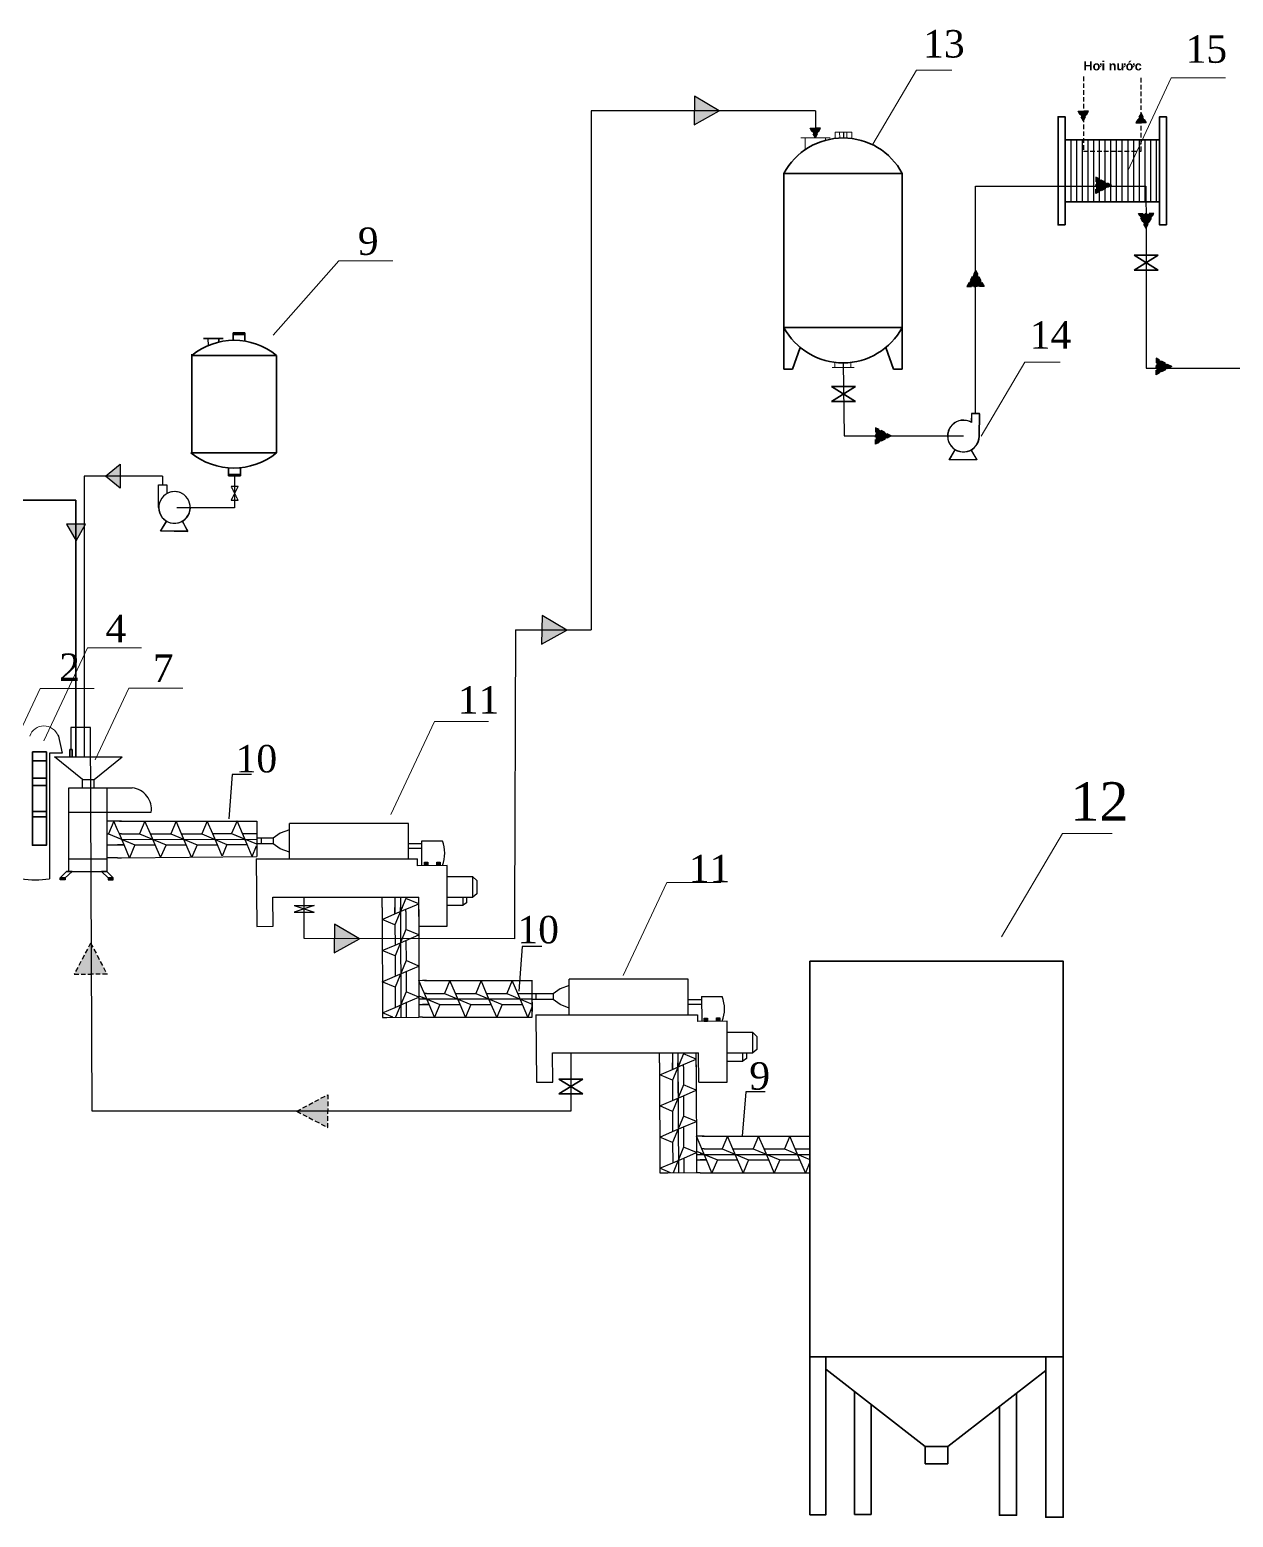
# Model space of a CAD drawing. Header units: millimetres. Extents: x -76212 to 9435109730, y -5959132081 to 60147.
# Drawn here: x -46255 to -13366, y -79910 to -39262 of the extents above; entities that cross this region are included whole.
import ezdxf

# ---------------------------------------------------------------- set-up
doc = ezdxf.new("R2010")
doc.units = ezdxf.units.MM
doc.linetypes.add('W. Cot Tang L5-L13$0$HIDDEN2', pattern=[0.1875, 0.125, -0.0625])
doc.layers.add('121', color=7, linetype='Continuous')
doc.layers.add('duong net manh', color=5, linetype='Continuous')
for name, color, linetype, lineweight in [('athietbi', 2, 'Continuous', 35), ('CCDC_KT_BE TONG', 1, 'Continuous', 25), ('Hoi nhiet', 3, 'Continuous', 13), ('K.Thuoc0.15', 2, 'Continuous', 15), ('kich thuoc', 2, 'Continuous', 13), ('net co ban', 80, 'Continuous', 25), ('NET NHAP', 7, 'Continuous', 20), ('Net0.2', 4, 'Continuous', 13), ('netchinh1', 221, 'Continuous', 40), ('PHOI_CANH', 3, 'Continuous', 30), ('tb dây chuyền', 10, 'Continuous', 40), ('TEXT', 2, 'Continuous', 30), ('vinh', 120, 'Continuous', 25), ('đường hơi nước', 6, 'Continuous', 9)]:
    doc.layers.add(name, color=color, linetype=linetype, lineweight=lineweight)
doc.styles.add('DIM', font='arial.ttf')

msp = doc.modelspace()

# ---------------------------------------------------------------- hatches: boundary and pattern name
at = {"lineweight": 9}
h = msp.add_hatch(color=256, dxfattribs=at)
h.dxf.hatch_style = 1
h.paths.add_polyline_path([(-28090, -41074.5), (-28095.3, -41471.7), (-27422.7, -41471.7)])
h.paths.add_polyline_path([(-27414.6, -41476.5), (-27422.7, -41471.7), (-28095.3, -41471.7), (-28100.4, -41860.4)])
h = msp.add_hatch(color=256, dxfattribs=at)
h.dxf.hatch_style = 1
h.paths.add_polyline_path([(-43782.8, -51134.5), (-44181.2, -51459.4), (-43782.8, -51459.4)])
h.paths.add_polyline_path([(-43782.8, -51459.4), (-44181.2, -51459.4), (-43782.8, -51788.4)])
h = msp.add_hatch(color=256, dxfattribs=at)
h.dxf.hatch_style = 1
h.paths.add_polyline_path([(-44991.5, -52771.4), (-45254.6, -52771.9), (-44991.5, -53225.7)])
h.paths.add_polyline_path([(-44771.8, -52845.5), (-44771.8, -52771), (-44991.5, -52771.4), (-44991.5, -53225.7), (-44990.9, -53226.7)])
h.paths.add_polyline_path([(-44728.9, -52770.9), (-44771.8, -52771), (-44771.8, -52845.5)])
h = msp.add_hatch(color=256, dxfattribs=at)
h.dxf.hatch_style = 1
h.paths.add_polyline_path([(-31588.6, -55666.7), (-32255.9, -55269.6), (-32261.2, -55666.7)], flags=17)
h.paths.add_polyline_path([(-32266.4, -56055.5), (-31580.5, -55671.5), (-32255.9, -55269.6)])
h = msp.add_hatch(dxfattribs=at)
h.set_pattern_fill('ANGLE', color=256)
h.set_pattern_definition([(0, (-79803.8505, -118405.4586), (0, 6.985), [5.08, -1.905]), (90, (-79803.8505, -118405.4586), (-6.985, 4e-16), [5.08, -1.905])])
h.paths.add_polyline_path([(-32255.9, -55269.6), (-32261.1, -55662.5), (-31595.7, -55662.5)])
h = msp.add_hatch(color=256, dxfattribs=at)
h.dxf.hatch_style = 1
h.paths.add_polyline_path([(-35376.4, -62011.2), (-35466.9, -62011.2), (-35466.9, -62103.4), (-35376.4, -62102.5)])
h.paths.add_polyline_path([(-35040.7, -62007.3), (-35131.2, -62007.3), (-35131.2, -62099.5), (-35040.7, -62099.5)])
h = msp.add_hatch(color=256, dxfattribs=at)
h.dxf.hatch_style = 1
h.paths.add_polyline_path([(-45284.1, -62434.9), (-45425.6, -62434.9), (-45425.6, -62490.7), (-45284.1, -62490.7)])
h = msp.add_hatch(color=256, dxfattribs=at)
h.dxf.hatch_style = 1
h.paths.add_polyline_path([(-43971.5, -62490.7), (-43971.5, -62434.9), (-44113, -62434.9), (-44113, -62490.7)])
h = msp.add_hatch(color=256, dxfattribs=at)
h.dxf.hatch_style = 1
h.paths.add_polyline_path([(-37923.4, -63701.3), (-37928.6, -64096.7), (-37256, -64098.5)])
h.paths.add_polyline_path([(-37248, -64103.3), (-37256, -64098.5), (-37928.6, -64096.7), (-37933.8, -64487.3)])
h = msp.add_hatch(color=256, dxfattribs=at)
h.dxf.hatch_style = 1
h.paths.add_polyline_path([(-27730.2, -66269.6), (-27820.6, -66269.6), (-27820.6, -66361.7), (-27730.2, -66360.9)])
h.paths.add_polyline_path([(-27394.5, -66265.7), (-27485, -66265.7), (-27485, -66357.9), (-27394.5, -66357.9)])
at = {"layer": '121', "linetype": 'W. Cot Tang L5-L13$0$HIDDEN2', "lineweight": 9, "ltscale": 1000}
h = msp.add_hatch(color=7, dxfattribs=at)
h.dxf.hatch_style = 1
h.paths.add_polyline_path([(-17319.8, -41489.9), (-17460.5, -41754.8), (-17460.5, -41489.9)])
h.paths.add_polyline_path([(-17460.5, -41489.9), (-17460.5, -41754.8), (-17601.2, -41489.9)])
h = msp.add_hatch(color=7, dxfattribs=at)
h.dxf.hatch_style = 1
h.paths.add_polyline_path([(-16025.7, -41809.5), (-15885, -41544.6), (-15885, -41809.5)])
h.paths.add_polyline_path([(-15885, -41809.5), (-15885, -41544.6), (-15744.3, -41809.5)])
h = msp.add_hatch(color=7, dxfattribs=at)
h.dxf.hatch_style = 1
h.paths.add_polyline_path([(-16025.7, -41809.5), (-15885, -41544.6), (-15885, -41809.5)])
h.paths.add_polyline_path([(-15885, -41809.5), (-15885, -41544.6), (-15744.3, -41809.5)])
h = msp.add_hatch(color=7, dxfattribs=at)
h.dxf.hatch_style = 1
h.paths.add_polyline_path([(-24644.7, -41952.4), (-24785.5, -42217.2), (-24785.5, -41952.4)])
h.paths.add_polyline_path([(-24785.5, -41952.4), (-24785.5, -42217.2), (-24926.2, -41952.4)])
h = msp.add_hatch(color=7, dxfattribs=at)
h.dxf.hatch_style = 1
h.paths.add_polyline_path([(-17119.7, -43289.5), (-16696, -43514.6), (-17119.7, -43514.6)])
h.paths.add_polyline_path([(-17119.7, -43514.6), (-16696, -43514.6), (-17119.7, -43739.8)])
h = msp.add_hatch(color=7, dxfattribs=at)
h.dxf.hatch_style = 1
h.paths.add_polyline_path([(-15536.1, -44286.1), (-15747.2, -44683.4), (-15747.2, -44286.1)])
h.paths.add_polyline_path([(-15747.2, -44286.1), (-15747.2, -44683.4), (-15958.3, -44286.1)])
h = msp.add_hatch(color=7, dxfattribs=at)
h.dxf.hatch_style = 1
h.paths.add_polyline_path([(-20643.3, -46280.9), (-20408.7, -45839.5), (-20408.7, -46280.9)])
h.paths.add_polyline_path([(-20408.7, -46280.9), (-20408.7, -45839.5), (-20174.2, -46280.9)])
h = msp.add_hatch(color=7, dxfattribs=at)
h.dxf.hatch_style = 1
h.paths.add_polyline_path([(-20643.3, -46280.9), (-20408.7, -45839.5), (-20408.7, -46280.9)])
h.paths.add_polyline_path([(-20408.7, -46280.9), (-20408.7, -45839.5), (-20174.2, -46280.9)])
h = msp.add_hatch(color=7, dxfattribs=at)
h.dxf.hatch_style = 1
h.paths.add_polyline_path([(-15471.8, -48239.8), (-15048, -48465), (-15471.8, -48465)])
h.paths.add_polyline_path([(-15471.8, -48465), (-15048, -48465), (-15471.8, -48690.1)])
h = msp.add_hatch(color=7, dxfattribs=at)
h.dxf.hatch_style = 1
h.paths.add_polyline_path([(-23138.9, -50136.5), (-22715.1, -50361.6), (-23138.9, -50361.6)])
h.paths.add_polyline_path([(-23138.9, -50361.6), (-22715.1, -50361.6), (-23138.9, -50586.8)])
h = msp.add_hatch(color=7, dxfattribs=at)
h.dxf.hatch_style = 1
h.paths.add_polyline_path([(-45041.4, -65070.4), (-44591.1, -64222.9), (-44591.1, -65070.4)])
h.paths.add_polyline_path([(-44591.1, -65070.4), (-44591.1, -64222.9), (-44140.8, -65070.4)])
h = msp.add_hatch(color=7, dxfattribs=at)
h.dxf.hatch_style = 1
h.paths.add_polyline_path([(-38111.3, -68362), (-38958.1, -68813.7), (-38110.6, -68812.3)])
h.paths.add_polyline_path([(-38110.6, -68812.3), (-38958.1, -68813.7), (-38109.8, -69262.6)])

# ---------------------------------------------------------------- linework, layer by layer
for p, q in [((-30915.5, -41476.5), (-30915.5, -55662.5)), ((-24785.4, -41476.5), (-30915.5, -41476.5)), ((-37808.1, -45573.2), (-39606.7, -47608.7)), ((-41384.9, -47696.2), (-41383.4, -47894)), ((-44181.2, -51459.4), (-43782.8, -51134.5)), ((-43782.8, -51134.5), (-43782.8, -51788.4)), ((-42631.5, -51459.4), (-44771.8, -51459.4)), ((-44771.8, -51459.4), (-44771.8, -59130.4)), ((-43782.8, -51788.4), (-44181.2, -51459.4)), ((-42631.5, -51459.4), (-42631.9, -51696.2)), ((-42624.3, -51696.2), (-42624.3, -51696.2)), ((-40657.2, -52322.9), (-42235, -52322.9)), ((-40752.4, -52114.1), (-40562, -52114.1)), ((-32978.7, -55662.5), (-30915.5, -55662.5)), ((-44810.8, -59749.9), (-45575.4, -59130.4)), ((-45575.4, -59130.4), (-43727.2, -59130.4)), ((-44491.8, -59749.9), (-43727.2, -59130.4)), ((-44810.8, -59981.2), (-44810.8, -59749.9)), ((-44810.8, -59749.9), (-44491.8, -59749.9)), ((-44491.8, -59981.2), (-44491.8, -59749.9)), ((-44148.1, -59981.2), (-43455.2, -59981.2)), ((-45184, -60645.3), (-44148.1, -60645.3)), ((-44148.1, -60645.3), (-42937.8, -60645.3)), ((-40052.9, -60885.9), (-40052.9, -61853.4)), ((-35906.9, -60948.9), (-39157.6, -60948.9)), ((-39157.6, -61910.4), (-39157.6, -60948.9)), ((-35906.9, -61918.7), (-35906.9, -60948.9)), ((-40439.4, -61228.6), (-40052.9, -61228.6)), ((-39599.9, -61352), (-40052.9, -61352)), ((-39927, -61352), (-39927, -61507.2)), ((-39409, -61215.8), (-39599.9, -61352)), ((-39409, -61215.8), (-39599.9, -61352)), ((-39599.9, -61352), (-39599.9, -61507.2)), ((-39157.6, -61122.9), (-39409, -61215.8)), ((-40173.3, -61854), (-40055.6, -61565.8)), ((-39599.9, -61507.2), (-40055.6, -61510)), ((-39409, -61643.5), (-39599.9, -61507.2)), ((-39157.6, -61736.4), (-39409, -61643.5)), ((-35540.3, -61511.5), (-35910.8, -61511.5)), ((-35540.3, -61636.6), (-35910.8, -61636.6)), ((-35540.3, -61423.4), (-34980.1, -61423.4)), ((-35540.3, -62104), (-35540.3, -61428.5)), ((-45184, -61916.6), (-44148.1, -61916.6)), ((-40069, -61918.7), (-35655.6, -61918.7)), ((-35655.6, -62105.1), (-35655.6, -61918.7)), ((-45425.6, -62434.9), (-45251.1, -62259.5)), ((-45287.2, -62434.9), (-45425.6, -62434.9)), ((-45099.7, -62259.5), (-45287.2, -62434.9)), ((-45253.2, -62259.5), (-45099.7, -62259.5)), ((-45251.1, -62259.5), (-44148.1, -62259.5)), ((-44297.4, -62259.5), (-44109.9, -62434.9)), ((-44297.4, -62259.5), (-44148.1, -62259.5)), ((-43971.5, -62434.9), (-44146, -62259.5)), ((-44109.9, -62434.9), (-43971.5, -62434.9)), ((-34144.4, -62406.4), (-34845, -62406.4)), ((-34144.4, -62964.9), (-34144.4, -62406.4)), ((-34144.4, -62406.4), (-34032.7, -62511.6)), ((-34032.7, -62511.6), (-34032.7, -62872.4)), ((-38752.6, -64092.1), (-38752.6, -62964.7)), ((-34845, -62964.9), (-34144.4, -62964.9)), ((-34410.8, -63187), (-34410.8, -62963.6)), ((-34316.2, -62963.5), (-34316.2, -63116.5)), ((-34032.7, -62872.4), (-34144.4, -62964.9)), ((-39026.7, -63192.7), (-38752.6, -63192.7)), ((-39026.7, -63192.7), (-38478.4, -63374)), ((-38478.4, -63192.7), (-39026.7, -63374)), ((-39026.7, -63374), (-38752.6, -63374)), ((-38752.6, -63192.7), (-38478.4, -63192.7)), ((-38752.6, -63374), (-38478.4, -63374)), ((-34845, -63187), (-34410.8, -63187)), ((-34316.2, -63116.5), (-34410.8, -63187)), ((-31511.4, -65381.3), (-31762.8, -65474.2)), ((-28260.7, -65207.3), (-31511.4, -65207.3)), ((-31511.4, -66168.7), (-31511.4, -65207.3)), ((-28260.7, -66177), (-28260.7, -65207.3)), ((-31953.7, -65610.4), (-32520.6, -65610.4)), ((-31953.7, -65765.6), (-32520.6, -65765.6)), ((-32427.9, -65610.4), (-32427.9, -65765.6)), ((-31762.8, -65474.2), (-31953.7, -65610.4)), ((-31762.8, -65474.2), (-31953.7, -65610.4)), ((-31953.7, -65610.4), (-31953.7, -65765.6)), ((-31762.8, -65901.8), (-31953.7, -65765.6)), ((-27894.1, -65769.9), (-28264.5, -65769.9)), ((-27894.1, -65681.8), (-27333.9, -65681.8)), ((-27894.1, -65681.8), (-27887.9, -66362.3)), ((-32422.7, -66177), (-28009.4, -66177)), ((-31511.4, -65994.7), (-31762.8, -65901.8)), ((-27894.1, -65895), (-28264.5, -65895)), ((-28009.4, -66177), (-28007.7, -66363.4)), ((-27887.9, -66362.3), (-27887.9, -66362.3)), ((-26498.1, -66664.8), (-27198.8, -66664.8)), ((-26498.1, -67223.3), (-26498.1, -66664.8)), ((-26498.1, -66664.8), (-26386.5, -66769.9)), ((-26386.5, -66769.9), (-26386.5, -67130.8)), ((-27198.8, -67223.3), (-26498.1, -67223.3)), ((-27198.8, -67445.4), (-26764.6, -67445.4)), ((-26764.6, -67445.4), (-26764.6, -67222)), ((-26669.9, -67374.9), (-26764.6, -67445.4)), ((-26669.9, -67221.9), (-26669.9, -67374.9)), ((-26386.5, -67130.8), (-26498.1, -67223.3)), ((-32405.9, -68023.4), (-31956.8, -68023.4))]:
    msp.add_line(p, q)
at = {"color": 7, "linetype": 'Continuous', "lineweight": 30, "ltscale": 2}
for p, q in [((-43744.2, -60885.9), (-43855.5, -60885.9)), ((-35617.7, -63760.2), (-35619, -63235.3)), ((-35409.3, -65246.4), (-35520.6, -65246.4)), ((-27971.5, -68018.6), (-27976.6, -67222.3)), ((-28040.8, -67604), (-28041, -67492.7)), ((-27824.7, -69496.5), (-27936, -69496.5))]:
    msp.add_line(p, q, dxfattribs=at)
for points in [[(-28090, -41074.5), (-28100.4, -41860.4), (-27414.6, -41476.5)], [(-45254.6, -52771.9), (-44990.9, -53226.7), (-44728.9, -52770.9)], [(-32255.9, -55269.6), (-32266.4, -56055.5), (-31580.5, -55671.5)], [(-35376.4, -62103.4), (-35466.9, -62103.4), (-35466.9, -62011.2), (-35376.4, -62011.2)], [(-35040.7, -62099.5), (-35131.2, -62099.5), (-35131.2, -62007.3), (-35040.7, -62007.3)], [(-45425.6, -62434.9), (-45284.1, -62434.9), (-45284.1, -62490.7), (-45425.6, -62490.7)], [(-43971.5, -62434.9), (-44113, -62434.9), (-44113, -62490.7), (-43971.5, -62490.7)], [(-37923.4, -63701.3), (-37933.8, -64487.3), (-37248, -64103.3)], [(-27730.2, -66361.7), (-27820.6, -66361.7), (-27820.6, -66269.6), (-27730.2, -66269.6)], [(-27394.5, -66357.9), (-27485, -66357.9), (-27485, -66265.7), (-27394.5, -66265.7)]]:
    msp.add_lwpolyline(points, close=True)
for points in [[(-45184, -62259.5), (-45184, -59981.2), (-44148.1, -59981.2), (-44148.1, -62259.5)], [(-45099.7, -62259.5), (-45251.1, -62259.5)], [(-44146, -62259.5), (-44297.4, -62259.5)]]:
    msp.add_lwpolyline(points)
for centre, radius, start, end in [((-43513.3, -60560.1), 581.8, 351.57982, 84.27327), ((-35788.4, -61761.1), 876.1, 337.32151, 22.67758), ((-28142.2, -66019.5), 876.1, 337.32151, 22.67758)]:
    msp.add_arc(centre, radius, start, end)
at = {"layer": 'athietbi', "color": 7}
for p, q in [((-17961.9, -42267.2), (-15379.6, -42267.2)), ((-17961.9, -43965.6), (-15379.6, -43965.6)), ((-40700.6, -47541), (-40372.9, -47541)), ((-40700.6, -47541), (-40372.9, -47541)), ((-40700.6, -47747.5), (-40700.6, -47541)), ((-40700.6, -47541), (-40372.9, -47541)), ((-40700.6, -47541), (-40372.9, -47541)), ((-40700.6, -47747.5), (-40700.6, -47541)), ((-40700.6, -47747.5), (-40700.6, -47547.1)), ((-40700.6, -47747.5), (-40700.6, -47547.1)), ((-40372.9, -47541), (-40373.3, -47771.3)), ((-40372.9, -47541), (-40372.9, -47761)), ((-40372.9, -47547.1), (-40372.9, -47761)), ((-40372.9, -47547.1), (-40372.9, -47761)), ((-40372.9, -47547.1), (-40372.9, -47588.1)), ((-40372.9, -47547.1), (-40372.9, -47588.1)), ((-40966.4, -47696.2), (-41510.7, -47696.2)), ((-41085.3, -47800.6), (-41085.3, -47696.2)), ((-40372.9, -47588.1), (-40700.6, -47588.1)), ((-40372.9, -47588.1), (-40700.6, -47588.1)), ((-40372.9, -47588.1), (-40700.6, -47588.1)), ((-40372.9, -47588.1), (-40700.6, -47588.1)), ((-41823.2, -48129), (-41823.2, -50792.2)), ((-41823.2, -50792.2), (-41823.2, -48129)), ((-39512.4, -48161.7), (-41823.2, -48161.7)), ((-41823.2, -48161.7), (-41823.2, -50792.2)), ((-39512.4, -48161.7), (-41561.1, -48161.7)), ((-39512.4, -48161.7), (-41561.1, -48161.7)), ((-39512.4, -50825), (-39512.4, -48161.7)), ((-39512.4, -48161.7), (-39512.4, -50825)), ((-39512.4, -50825), (-39512.4, -48161.7)), ((-39512.4, -48161.7), (-39512.4, -50825)), ((-39512.4, -49698.2), (-39512.4, -48571.4)), ((-39512.4, -49698.2), (-39512.4, -48571.4)), ((-39512.4, -50825), (-41849.4, -50825)), ((-39512.4, -50825), (-41561.1, -50825)), ((-40821.1, -51242.3), (-40821.1, -51456.2)), ((-40493.3, -51415.3), (-40821.1, -51415.3)), ((-40821.1, -51456.2), (-40493.3, -51456.2)), ((-40493.3, -51456.2), (-40493.3, -51242.3))]:
    msp.add_line(p, q, dxfattribs=at)
for points in [[(-17961.9, -44594.7), (-18150.9, -44594.7), (-18150.9, -41638.1), (-17961.9, -41638.1)], [(-15190.6, -44594.7), (-15379.6, -44594.7), (-15379.6, -41638.1), (-15190.6, -41638.1)]]:
    msp.add_lwpolyline(points, close=True, dxfattribs=at)
for centre, radius, start, end in [((-40667.8, -49564.9), 1817.6, 50.53185, 129.46815), ((-40680.9, -49389), 1851.3, 230.86342, 309.13658)]:
    msp.add_arc(centre, radius, start, end, dxfattribs=at)
at = {"layer": 'CCDC_KT_BE TONG', "color": 7, "linetype": 'W. Cot Tang L5-L13$0$HIDDEN2', "ltscale": 1000}
for p, q in [((-17460.9, -40538.9), (-17460.9, -42578.2)), ((-15884.9, -42578.2), (-15884.9, -40538.9)), ((-17460.5, -41754.8), (-17601.2, -41489.9)), ((-17601.2, -41489.9), (-17460.5, -41489.9)), ((-17460.5, -41754.8), (-17319.8, -41489.9)), ((-17319.8, -41489.9), (-17460.5, -41489.9)), ((-15885, -41544.6), (-16025.7, -41809.5)), ((-15885, -41544.6), (-16025.7, -41809.5)), ((-16025.7, -41809.5), (-15885, -41809.5)), ((-16025.7, -41809.5), (-15885, -41809.5)), ((-15885, -41544.6), (-15744.3, -41809.5)), ((-15885, -41544.6), (-15744.3, -41809.5)), ((-15744.3, -41809.5), (-15885, -41809.5)), ((-15744.3, -41809.5), (-15885, -41809.5)), ((-24785.5, -42217.2), (-24926.2, -41952.4)), ((-24926.2, -41952.4), (-24785.5, -41952.4)), ((-24785.5, -42217.2), (-24644.7, -41952.4)), ((-24644.7, -41952.4), (-24785.5, -41952.4)), ((-17460.9, -42578.2), (-16118.2, -42578.2)), ((-16118.2, -42578.2), (-15884.9, -42578.2)), ((-16696, -43514.6), (-17119.7, -43289.5)), ((-17119.7, -43289.5), (-17119.7, -43514.6)), ((-16696, -43514.6), (-17119.7, -43739.8)), ((-17119.7, -43739.8), (-17119.7, -43514.6)), ((-15747.2, -44683.4), (-15958.3, -44286.1)), ((-15958.3, -44286.1), (-15747.2, -44286.1)), ((-15747.2, -44683.4), (-15536.1, -44286.1)), ((-15536.1, -44286.1), (-15747.2, -44286.1)), ((-20408.7, -45839.5), (-20643.3, -46280.9)), ((-20408.7, -45839.5), (-20643.3, -46280.9)), ((-20408.7, -45839.5), (-20174.2, -46280.9)), ((-20408.7, -45839.5), (-20174.2, -46280.9)), ((-20643.3, -46280.9), (-20408.7, -46280.9)), ((-20643.3, -46280.9), (-20408.7, -46280.9)), ((-20174.2, -46280.9), (-20408.7, -46280.9)), ((-20174.2, -46280.9), (-20408.7, -46280.9)), ((-15048, -48465), (-15471.8, -48239.8)), ((-15471.8, -48239.8), (-15471.8, -48465)), ((-15048, -48465), (-15471.8, -48690.1)), ((-15471.8, -48690.1), (-15471.8, -48465)), ((-22715.1, -50361.6), (-23138.9, -50136.5)), ((-23138.9, -50136.5), (-23138.9, -50361.6)), ((-22715.1, -50361.6), (-23138.9, -50586.8)), ((-23138.9, -50586.8), (-23138.9, -50361.6)), ((-44591.1, -64222.9), (-45041.4, -65070.4)), ((-44591.1, -64222.9), (-44140.8, -65070.4)), ((-45041.4, -65070.4), (-44591.1, -65070.4)), ((-44140.8, -65070.4), (-44591.1, -65070.4)), ((-38958.1, -68813.7), (-38111.3, -68362)), ((-38111.3, -68362), (-38110.6, -68812.3)), ((-38958.1, -68813.7), (-38109.8, -69262.6)), ((-38109.8, -69262.6), (-38110.6, -68812.3))]:
    msp.add_line(p, q, dxfattribs=at)
at = {"layer": 'duong net manh', "color": 7}
for p, q in [((-17961.9, -42267.2), (-17961.9, -43965.6)), ((-17806.4, -42267.2), (-17806.4, -43965.6)), ((-17650.9, -42267.2), (-17650.9, -43965.6)), ((-17495.4, -42267.2), (-17495.4, -43965.6)), ((-17339.9, -42267.2), (-17339.9, -43965.6)), ((-17184.3, -42267.2), (-17184.3, -43965.6)), ((-17028.8, -42267.2), (-17028.8, -43965.6)), ((-16873.3, -42267.2), (-16873.3, -43965.6)), ((-16717.8, -42267.2), (-16717.8, -43965.6)), ((-16562.3, -42267.2), (-16562.3, -43965.6)), ((-16406.7, -42267.2), (-16406.7, -43965.6)), ((-16251.2, -42267.2), (-16251.2, -43965.6)), ((-16095.7, -42267.2), (-16095.7, -43965.6)), ((-15940.2, -42267.2), (-15940.2, -43965.6)), ((-15784.7, -42267.2), (-15784.7, -43965.6)), ((-15629.1, -42267.2), (-15629.1, -43965.6)), ((-15473.6, -42267.2), (-15473.6, -43965.6)), ((-17653.2, -43537.2), (-17650.9, -43537.2))]:
    msp.add_line(p, q, dxfattribs=at)
at = {"layer": 'duong net manh', "color": 7, "linetype": 'W. Cot Tang L5-L13$0$HIDDEN2'}
for p, q in [((-40562, -52114.1), (-40752.4, -51733.2)), ((-40557.1, -51733.2), (-40752.4, -52114.1)), ((-40752.4, -51733.2), (-40557.1, -51733.2))]:
    msp.add_line(p, q, dxfattribs=at)
at = {"layer": 'Hoi nhiet', "color": 7}
for p, q in [((-24383.1, -42217.2), (-25184.4, -42217.2)), ((-24122.6, -42061), (-24121.6, -42221.1)), ((-23923.6, -42061), (-23923.9, -42221.4)), ((-24330.3, -48492.2), (-23722.5, -48490))]:
    msp.add_line(p, q, dxfattribs=at)
for points in [[(-25061.9, -42540.6), (-25061.9, -42217.2), (-24509, -42217.2), (-24509, -42282.5)], [(-24248.4, -42231.6), (-24248.4, -42061), (-23792.8, -42061), (-23792.8, -42233.6)], [(-23813.3, -48350.8), (-23813.3, -48492.2), (-24253.2, -48492.2), (-24253.2, -48350.8)]]:
    msp.add_lwpolyline(points, dxfattribs=at)
at = {"layer": 'K.Thuoc0.15', "color": 7, "lineweight": 13}
for p, q in [((-22020.5, -40365.6), (-23214.6, -42386.1)), ((-21055.3, -40365.3), (-22020.5, -40365.6)), ((-16251.2, -43116.4), (-15058.1, -40574.4)), ((-15058.1, -40574.4), (-13580.7, -40574.4)), ((-37808.1, -45573.2), (-36330.7, -45573.2)), ((-19060.2, -48347.8), (-20254.4, -50368.4)), ((-18095.1, -48347.6), (-19060.2, -48347.8)), ((-45868.3, -58693.2), (-44675.2, -56151.2)), ((-44675.2, -56151.2), (-43197.8, -56151.2)), ((-47166, -59803.7), (-45972.9, -57261.7)), ((-45972.9, -57261.7), (-44495.5, -57261.7)), ((-44468.2, -59213.2), (-43548.9, -57254.6)), ((-43548.9, -57254.6), (-42071.4, -57254.6)), ((-36390.5, -60702.9), (-35197.4, -58160.9)), ((-35197.4, -58160.9), (-33720, -58160.9)), ((-18029.7, -61224), (-19701.5, -64052.7)), ((-16678.5, -61223.6), (-18029.7, -61224)), ((-30041.9, -65103.8), (-28848.7, -62561.8)), ((-28848.7, -62561.8), (-27371.3, -62561.8))]:
    msp.add_line(p, q, dxfattribs=at)
at = {"layer": 'kich thuoc', "color": 7, "lineweight": 30}
for p, q in [((-44591.1, -58331.6), (-45128.9, -58331.3)), ((-45128.9, -58331.3), (-45128.9, -58930.3)), ((-44551, -68813.7), (-44591.1, -58331.6)), ((-31471.9, -67223.2), (-31471.9, -68813.7)), ((-31471.9, -68813.7), (-44551, -68813.7))]:
    msp.add_line(p, q, dxfattribs=at)
at = {"layer": 'net co ban', "color": 7, "ltscale": 10}
for p, q in [((-20521.7, -49746.5), (-20525.5, -49986.5)), ((-20299, -49750), (-20521.7, -49746.5)), ((-20516.9, -49753), (-20520.7, -49993)), ((-20294.2, -49756.5), (-20516.9, -49753)), ((-20308.8, -50368.5), (-20299, -49750)), ((-20304, -50375), (-20294.2, -49756.5)), ((-42736.7, -52314.5), (-42735.7, -51696)), ((-42735.7, -51696), (-42513, -51696.3)), ((-42513, -51696.3), (-42513.4, -51936.4))]:
    msp.add_line(p, q, dxfattribs=at)
for points in [[(-20534.7, -50737.3), (-20376.2, -51011.8), (-21126.2, -51011.8), (-20967.7, -50737.3)], [(-20529.9, -50743.7), (-20371.4, -51018.2), (-21121.4, -51018.2), (-20962.9, -50743.7)], [(-42089.1, -52690.9), (-41930.6, -52965.4), (-42680.6, -52965.4), (-42522.1, -52690.9)], [(-42517.3, -52687.2), (-42680.5, -52958.9), (-41930.7, -52972), (-42084.4, -52694.7)]]:
    msp.add_lwpolyline(points, dxfattribs=at)
for centre, start, end in [((-20741.8, -50361.6), 60.03225, 359.09153), ((-20736.9, -50368.1), 60.03225, 359.09153), ((-42303.7, -52315.2), 179.90926, 118.96854), ((-42296.1, -52315.3), 60.03225, 359.09153)]:
    msp.add_arc(centre, 433, start, end, dxfattribs=at)
at = {"layer": 'NET NHAP', "color": 7, "lineweight": 30, "ltscale": 3}
for p, q in [((-43855.5, -60885.9), (-44148.1, -60889.3)), ((-43955.8, -60885.9), (-44104.7, -61235.9)), ((-43855.5, -61121.5), (-43955.8, -60885.9)), ((-43799.9, -60885.9), (-40052.9, -60885.9)), ((-43106, -60885.9), (-43254.3, -61235.9)), ((-42957.1, -61235.9), (-43106, -60885.9)), ((-42255.1, -60885.9), (-42404, -61235.9)), ((-42106.2, -61235.9), (-42255.1, -60885.9)), ((-41404.2, -60885.9), (-41553.1, -61235.9)), ((-41255.3, -61235.9), (-41404.2, -60885.9)), ((-40588.3, -60878.6), (-40737.2, -61228.6)), ((-40588.3, -60878.6), (-40737.2, -61228.6)), ((-40439.4, -61228.6), (-40588.3, -60878.6)), ((-40439.4, -61228.6), (-40588.3, -60878.6)), ((-44148.1, -61235.9), (-44104.7, -61235.9)), ((-44104.7, -61235.9), (-43381.4, -61535.9)), ((-43806.9, -61235.9), (-43855.5, -61121.5)), ((-43855.5, -61339.1), (-43381.4, -61535.9)), ((-43679.2, -61535.9), (-43806.9, -61235.9)), ((-43744.2, -61235.9), (-43806.2, -61235.9)), ((-43744.2, -61235.9), (-43254.3, -61235.9)), ((-43744.2, -61385.8), (-40052.9, -61377.9)), ((-43254.3, -61235.9), (-42531.7, -61535.9)), ((-42957.1, -61235.9), (-42404, -61235.9)), ((-42829.5, -61535.9), (-42957.1, -61235.9)), ((-42404, -61235.9), (-41680.8, -61535.9)), ((-42106.2, -61235.9), (-41553.1, -61235.9)), ((-41978.6, -61535.9), (-42106.2, -61235.9)), ((-41553.1, -61235.9), (-40864.9, -61528.7)), ((-41258.4, -61228.6), (-40737.2, -61228.6)), ((-41258.4, -61228.6), (-40737.2, -61228.6)), ((-41127.7, -61535.9), (-41255.3, -61235.9)), ((-40737.2, -61228.6), (-40375.6, -61378.6)), ((-40737.2, -61228.6), (-40055.6, -61510)), ((-40311.7, -61528.6), (-40439.4, -61228.6)), ((-40311.7, -61528.6), (-40439.4, -61228.6)), ((-44148.1, -61535.9), (-43679.2, -61535.9)), ((-43757.8, -61535.9), (-43855.5, -61535.9)), ((-43679.2, -61535.9), (-43757.8, -61535.9)), ((-43530.3, -61885.9), (-43679.2, -61535.9)), ((-43381.4, -61535.9), (-43530.3, -61885.9)), ((-43381.4, -61535.9), (-42829.5, -61535.9)), ((-42684.6, -61876.4), (-42829.5, -61535.9)), ((-42531.7, -61535.9), (-42684.6, -61876.3)), ((-42531.7, -61535.9), (-41978.6, -61535.9)), ((-41836.9, -61868.8), (-41978.6, -61535.9)), ((-41680.8, -61535.9), (-41822.4, -61868.7)), ((-41680.8, -61535.9), (-41127.7, -61535.9)), ((-40997.8, -61841.1), (-41127.7, -61535.9)), ((-40864.8, -61528.6), (-40997.8, -61841.1)), ((-40864.8, -61528.6), (-40997.8, -61841.1)), ((-40864.8, -61528.6), (-40311.7, -61528.6)), ((-40864.8, -61528.6), (-40311.7, -61528.6)), ((-40173.3, -61854), (-40311.7, -61528.6)), ((-40173.3, -61854), (-40311.7, -61528.6)), ((-43855.5, -61885.9), (-44148.1, -61886.6)), ((-43855.5, -61885.9), (-43744.2, -61885.9)), ((-43744.2, -61885.9), (-40052.9, -61852.9)), ((-36625.7, -63249.1), (-36627, -62976.3)), ((-36276.3, -62976.3), (-36275.2, -63424.6)), ((-35976.3, -62998.4), (-36274.5, -63722.4)), ((-36124.8, -62976.3), (-36119.3, -64547.2)), ((-35625.9, -63146.4), (-35976.3, -62998.4)), ((-35619, -63235.3), (-35622.8, -62964.9)), ((-36625.7, -63249.1), (-36625.4, -63360.4)), ((-36625.4, -63360.4), (-36618.3, -66249.1)), ((-36275.4, -63346), (-36275.7, -63248.3)), ((-36275.2, -63424.6), (-36275.4, -63346)), ((-36275.2, -63424.6), (-35975.5, -63296.2)), ((-36078.8, -63247.8), (-36274.5, -63722.4)), ((-36125.4, -63359.2), (-36125.7, -63247.9)), ((-36125.3, -63359.2), (-36115.2, -66247.9)), ((-35975.5, -63296.2), (-35861.3, -63247.3)), ((-35975.4, -63358.8), (-35975.5, -63296.8)), ((-35975.4, -63358.8), (-35974.2, -63848.8)), ((-35861.3, -63247.3), (-35625.9, -63146.4)), ((-35625.5, -63302.3), (-35618.3, -66248.7)), ((-36624.9, -63574.3), (-36275.2, -63424.6)), ((-36274.5, -63722.4), (-36624.9, -63574.3)), ((-36274.5, -63722.4), (-36273.2, -64274.3)), ((-36273.2, -64274.3), (-35973.5, -64145.9)), ((-35974.2, -63848.8), (-36272.4, -64572.1)), ((-35623.8, -63996.2), (-35974.2, -63848.8)), ((-35973.5, -64145.9), (-35623.8, -63996.2)), ((-35973.5, -64145.9), (-35972.1, -64699)), ((-36622.8, -64424.1), (-36273.2, -64274.3)), ((-36272.4, -64572.1), (-36622.8, -64424.1)), ((-36272.4, -64572.1), (-36271.1, -65125.2)), ((-36271.1, -65125.2), (-35971.4, -64996.9)), ((-35972.1, -64699), (-36270.4, -65423)), ((-35621.8, -64847.1), (-35972.1, -64699)), ((-35971.4, -64996.9), (-35621.8, -64847.1)), ((-35971.4, -64996.9), (-35970, -65549.9)), ((-36620.7, -65275), (-36271.1, -65125.2)), ((-36270.4, -65423), (-36620.7, -65275)), ((-36270.4, -65423), (-36269, -65976.1)), ((-35520.6, -65246.4), (-35621.4, -65247.6)), ((-35620.8, -65248.5), (-35621.4, -65249.7)), ((-35520.6, -65482.1), (-35620.9, -65246.4)), ((-35464.9, -65246.4), (-32518.6, -65246.4)), ((-34771.1, -65246.4), (-34919.4, -65596.4)), ((-34622.2, -65596.4), (-34771.1, -65246.4)), ((-33920.2, -65246.4), (-34069.1, -65596.4)), ((-33771.3, -65596.4), (-33920.2, -65246.4)), ((-33069.3, -65246.4), (-33218.2, -65596.4)), ((-32920.4, -65596.4), (-33069.3, -65246.4)), ((-32520.6, -66126.4), (-32520.6, -65246.4)), ((-36269, -65976.1), (-35969.3, -65847.8)), ((-35970, -65549.9), (-36257.7, -66248.2)), ((-35619.7, -65698), (-35970, -65549.9)), ((-35969.3, -65847.8), (-35619.7, -65698)), ((-35969.3, -65847.8), (-35968.3, -66247.5)), ((-35619.8, -65658.6), (-35046.5, -65896.4)), ((-35619.6, -65744.7), (-34221.3, -65743.3)), ((-35471.9, -65596.4), (-35520.6, -65482.1)), ((-35520.6, -65699.6), (-35046.5, -65896.4)), ((-35409.3, -65746.4), (-35520.6, -65746.4)), ((-35344.3, -65896.4), (-35471.9, -65596.4)), ((-35409.3, -65596.4), (-35471.3, -65596.4)), ((-35409.3, -65596.4), (-34919.4, -65596.4)), ((-35409.3, -65746.3), (-32520.6, -65743.3)), ((-34919.4, -65596.4), (-34196.7, -65896.4)), ((-34622.2, -65596.4), (-34069.1, -65596.4)), ((-34494.6, -65896.4), (-34622.2, -65596.4)), ((-34069.1, -65596.4), (-33345.8, -65896.4)), ((-33771.3, -65596.4), (-33218.2, -65596.4)), ((-33643.6, -65896.4), (-33771.3, -65596.4)), ((-33218.2, -65596.4), (-32520.6, -65885.8)), ((-32920.4, -65596.4), (-32520.6, -65596.4)), ((-32792.7, -65896.4), (-32920.4, -65596.4)), ((-36618.6, -66125.9), (-36269, -65976.1)), ((-36328.7, -66248.4), (-36618.6, -66125.9)), ((-36618.3, -66249.1), (-36498.3, -66248.8)), ((-36498.3, -66248.8), (-35618.3, -66246.7)), ((-35619.2, -65896.4), (-35344.3, -65896.4)), ((-35520.6, -66246.4), (-35618.3, -66246.7)), ((-35422.8, -65896.4), (-35520.6, -65896.4)), ((-35520.6, -66246.4), (-35409.3, -66246.4)), ((-35344.3, -65896.4), (-35422.8, -65896.4)), ((-35409.3, -66246.4), (-32520.6, -66246.4)), ((-35195.4, -66246.4), (-35344.3, -65896.4)), ((-35046.5, -65896.4), (-35195.4, -66246.4)), ((-35046.5, -65896.4), (-34494.6, -65896.4)), ((-34345.6, -66246.4), (-34494.6, -65896.4)), ((-34196.7, -65896.4), (-34345.6, -66246.4)), ((-34196.7, -65896.4), (-33643.6, -65896.4)), ((-33494.7, -66246.4), (-33643.6, -65896.4)), ((-33345.8, -65896.4), (-33494.7, -66246.4)), ((-33345.8, -65896.4), (-32792.7, -65896.4)), ((-32643.8, -66246.4), (-32792.7, -65896.4)), ((-32520.6, -65956.8), (-32643.8, -66246.4)), ((-32520.6, -66246.4), (-32520.6, -66126.4)), ((-29041, -67495.1), (-29042.4, -67222.3)), ((-28691.7, -67222.3), (-28690.6, -67670.6)), ((-28391.7, -67244.4), (-28689.9, -67968.4)), ((-28540.2, -67222.3), (-28534.7, -68793.2)), ((-28041.3, -67392.4), (-28391.7, -67244.4)), ((-28276.7, -67493.3), (-28041.3, -67392.4)), ((-28041, -67492.7), (-28044.9, -67222.3)), ((-29041, -67495.1), (-29040.8, -67606.4)), ((-29040.8, -67606.4), (-29033.7, -70495.1)), ((-29040.2, -67820.3), (-28690.6, -67670.6)), ((-28689.9, -67968.4), (-29040.2, -67820.3)), ((-28690.8, -67592), (-28691, -67494.3)), ((-28690.6, -67670.6), (-28690.8, -67592)), ((-28690.6, -67670.6), (-28390.9, -67542.2)), ((-28494.2, -67493.8), (-28689.9, -67968.4)), ((-28540.8, -67605.2), (-28541, -67493.9)), ((-28540.7, -67605.2), (-28530.6, -70493.9)), ((-28390.9, -67542.2), (-28276.7, -67493.3)), ((-28390.8, -67604.8), (-28390.9, -67542.8)), ((-28390.8, -67604.8), (-28389.6, -68094.7)), ((-28040.9, -67548.3), (-28033.7, -70494.7)), ((-28689.9, -67968.4), (-28688.5, -68520.3)), ((-28389.6, -68094.7), (-28687.8, -68818.1)), ((-28039.2, -68242.2), (-28389.6, -68094.7)), ((-28388.9, -68391.9), (-28039.2, -68242.2)), ((-29038.2, -68670.1), (-28688.5, -68520.3)), ((-28687.8, -68818.1), (-29038.2, -68670.1)), ((-28688.5, -68520.3), (-28388.9, -68391.9)), ((-28388.9, -68391.9), (-28387.5, -68945)), ((-28687.8, -68818.1), (-28686.5, -69371.2)), ((-28387.5, -68945), (-28685.7, -69669)), ((-28037.1, -69093.1), (-28387.5, -68945)), ((-28386.8, -69242.8), (-28037.1, -69093.1)), ((-29036.1, -69521), (-28686.5, -69371.2)), ((-28686.5, -69371.2), (-28386.8, -69242.8)), ((-28386.8, -69242.8), (-28385.4, -69795.9)), ((-28036.2, -69496.5), (-28036.7, -69497.7)), ((-27936, -69496.5), (-28036.7, -69497.7)), ((-27936, -69732.1), (-28036.2, -69496.5)), ((-27880.3, -69496.5), (-24933.9, -69496.5)), ((-27186.5, -69496.5), (-27334.8, -69846.5)), ((-27037.6, -69846.5), (-27186.5, -69496.5)), ((-26335.6, -69496.5), (-26484.5, -69846.5)), ((-26186.7, -69846.5), (-26335.6, -69496.5)), ((-25484.6, -69496.5), (-25633.6, -69846.5)), ((-25335.7, -69846.5), (-25484.6, -69496.5)), ((-24936, -70376.5), (-24936, -69496.5)), ((-28685.7, -69669), (-29036.1, -69521)), ((-28685.7, -69669), (-28684.4, -70222.1)), ((-28385.4, -69795.9), (-28673.1, -70494.2)), ((-28035.1, -69944), (-28385.4, -69795.9)), ((-28035.2, -69908.7), (-27461.9, -70146.5)), ((-27887.3, -69846.5), (-27936, -69732.1)), ((-27759.7, -70146.5), (-27887.3, -69846.5)), ((-27824.7, -69846.5), (-27886.7, -69846.5)), ((-27824.7, -69846.5), (-27334.8, -69846.5)), ((-27334.8, -69846.5), (-26612.1, -70146.5)), ((-27037.6, -69846.5), (-26484.5, -69846.5)), ((-26909.9, -70146.5), (-27037.6, -69846.5)), ((-26484.5, -69846.5), (-25761.2, -70146.5)), ((-26186.7, -69846.5), (-25633.6, -69846.5)), ((-26059, -70146.5), (-26186.7, -69846.5)), ((-25633.6, -69846.5), (-24936, -70135.8)), ((-25335.7, -69846.5), (-24936, -69846.5)), ((-25208.1, -70146.5), (-25335.7, -69846.5)), ((-29034, -70371.9), (-28684.4, -70222.1)), ((-28684.4, -70222.1), (-28384.7, -70093.8)), ((-28384.7, -70093.8), (-28035.1, -69944)), ((-28384.7, -70093.8), (-28383.7, -70493.5)), ((-28035, -69994.8), (-26636.6, -69993.3)), ((-28034.6, -70146.5), (-27759.7, -70146.5)), ((-27936, -69949.7), (-27461.9, -70146.5)), ((-27824.7, -69996.5), (-27936, -69996.5)), ((-27838.2, -70146.5), (-27936, -70146.5)), ((-27759.7, -70146.5), (-27838.2, -70146.5)), ((-27824.7, -69996.4), (-24936, -69993.3)), ((-27610.8, -70496.5), (-27759.7, -70146.5)), ((-27461.9, -70146.5), (-27610.8, -70496.5)), ((-27461.9, -70146.5), (-26909.9, -70146.5)), ((-26761, -70496.5), (-26909.9, -70146.5)), ((-26612.1, -70146.5), (-26761, -70496.5)), ((-26612.1, -70146.5), (-26059, -70146.5)), ((-25910.1, -70496.5), (-26059, -70146.5)), ((-25761.2, -70146.5), (-25910.1, -70496.5)), ((-25761.2, -70146.5), (-25208.1, -70146.5)), ((-25059.2, -70496.5), (-25208.1, -70146.5)), ((-24936, -70206.9), (-25059.2, -70496.5)), ((-28744.1, -70494.4), (-29034, -70371.9)), ((-29033.7, -70495.1), (-28913.7, -70494.8)), ((-28913.7, -70494.8), (-28033.7, -70492.7)), ((-27936, -70496.5), (-28033.7, -70496.8)), ((-27936, -70496.5), (-27824.7, -70496.5)), ((-27824.7, -70496.5), (-24936, -70496.5)), ((-24936, -70496.5), (-24936, -70376.5))]:
    msp.add_line(p, q, dxfattribs=at)
at = {"layer": 'Net0.2', "color": 7}
msp.add_arc((-45868.3, -58693.2), 408.1, 18.57011, 161.42989, dxfattribs=at)
at = {"layer": 'PHOI_CANH', "color": 7}
msp.add_line((-24020.6, -42061), (-24021.2, -42218.4), dxfattribs=at)
at = {"layer": 'tb dây chuyền', "color": 7, "lineweight": 35}
for p, q in [((-25646, -43188.9), (-22411.2, -43188.9)), ((-25646, -43188.9), (-25646, -47394.1)), ((-22411.2, -43188.9), (-22411.2, -47394.1)), ((-16073, -45421.7), (-15418.3, -45421.6)), ((-15418.3, -45421.6), (-16073, -45827.2)), ((-15418.3, -45827.2), (-16073, -45421.7)), ((-16073, -45827.2), (-15418.3, -45827.2)), ((-22411.2, -47394.1), (-25646, -47394.1)), ((-25646, -47394.1), (-25646, -48535.6)), ((-22411.2, -47394.1), (-22411.2, -48535.6)), ((-25408.7, -48535.6), (-25199.9, -47941.5)), ((-22648.5, -48535.6), (-22857.3, -47941.5)), ((-25646, -48535.6), (-25408.7, -48535.6)), ((-22411.2, -48535.6), (-22648.5, -48535.6)), ((-24341, -49013.3), (-23686.4, -49013.2)), ((-23686.4, -49013.2), (-24341, -49418.7)), ((-23686.4, -49418.7), (-24341, -49013.3)), ((-24341, -49418.7), (-23686.4, -49418.7)), ((-44991.5, -52112.4), (-47394.3, -52112.4)), ((-44991.5, -52112.4), (-44991.5, -59130.4)), ((-45158.8, -59130.4), (-45158.8, -58930.3)), ((-45158.8, -58930.3), (-45099.1, -58930.3)), ((-45099.1, -58930.3), (-45099.1, -59130.4)), ((-46183.6, -59244.1), (-45797.8, -59244.1)), ((-46183.6, -59717.6), (-45797.8, -59717.6)), ((-46183.6, -59911), (-45797.8, -59911)), ((-46183.6, -60626.9), (-45797.8, -60626.9)), ((-46183.6, -60773.6), (-45797.8, -60773.6)), ((-31797.7, -67935.7), (-31143.1, -67935.5)), ((-31143.1, -67935.5), (-31797.7, -68341.1)), ((-31143, -68341.1), (-31797.7, -67935.7)), ((-31797.7, -68341.1), (-31143, -68341.1)), ((-24499, -75861.6), (-21782.1, -77974.2)), ((-21169.3, -77978.6), (-18491.8, -75896.6))]:
    msp.add_line(p, q, dxfattribs=at)
for points in [[(-46183.6, -58996.2), (-45797.8, -58996.2), (-45797.8, -61544.2), (-46183.6, -61544.2)], [(-24936, -75521.7), (-18009.8, -75521.7), (-18009.8, -64716.6), (-24936, -64716.6)], [(-24936, -75521.7), (-24499, -75521.7), (-24499, -79842.9), (-24936, -79842.9)], [(-18009.8, -75521.7), (-18491.8, -75521.7), (-18491.8, -79909.6), (-18009.8, -79909.6)], [(-21782.1, -77974.2), (-21169.3, -77974.2), (-21169.3, -78449.4), (-21782.1, -78449.4)]]:
    msp.add_lwpolyline(points, close=True, dxfattribs=at)
for points in [[(-23263.1, -76822.6), (-23263.1, -79833.5), (-23716.2, -79833.5), (-23716.2, -76470.3)], [(-19757.3, -76880.7), (-19757.3, -79854.4), (-19289.1, -79854.4), (-19289.1, -76516.6)]]:
    msp.add_lwpolyline(points, dxfattribs=at)
for centre, start, end in [((-24028.6, -44051.5), 28.07249, 151.92751), ((-24028.6, -46531.5), 208.07249, 331.92751)]:
    msp.add_arc(centre, 1833.1, start, end, dxfattribs=at)
at = {"layer": 'TEXT', "color": 7}
for p, q in [((-40725.8, -59613), (-40817.6, -60828.4)), ((-40191.9, -59613), (-40725.8, -59613)), ((-32797.8, -64314.1), (-32889.6, -65529.5)), ((-32264, -64314.1), (-32797.8, -64314.1)), ((-26689.9, -68281.1), (-26781.7, -69496.5)), ((-26156.1, -68281.1), (-26689.9, -68281.1))]:
    msp.add_line(p, q, dxfattribs=at)
at = {"layer": 'vinh', "color": 7}
for p, q in [((-45481.4, -58527.5), (-45372, -59025.6)), ((-45372, -59025.6), (-45715.2, -59025.6)), ((-45715.2, -59025.6), (-45715.2, -62462.2)), ((-40069, -61918.7), (-40052.1, -63765)), ((-34845, -62097.7), (-35655.6, -62105.1)), ((-34845, -62964.9), (-34845, -62097.7)), ((-39611.5, -62964.9), (-35622.9, -62963.9)), ((-39603.1, -63760.2), (-39611.5, -62964.9)), ((-34845, -63760.2), (-34845, -62964.9)), ((-40052.1, -63765), (-39603.1, -63760.2)), ((-35617.7, -63760.2), (-34845, -63760.2)), ((-32520.6, -65836.8), (-32520.6, -66086.9)), ((-36558.3, -66249), (-36398.8, -66248.6)), ((-32520.6, -66186.4), (-32520.6, -66026.9)), ((-32520.6, -66246.4), (-32520.6, -66086.9)), ((-32422.7, -66177), (-32405.9, -68023.4)), ((-27198.8, -66356.1), (-28009.4, -66363.5)), ((-27198.8, -67223.3), (-27198.8, -66356.1)), ((-31965.2, -67223.3), (-27976.6, -67222.3)), ((-31956.8, -68018.6), (-31965.2, -67223.3)), ((-27198.8, -68018.6), (-27198.8, -67223.3)), ((-27971.5, -68018.6), (-27198.8, -68018.6)), ((-24936, -70086.9), (-24936, -70337)), ((-24936, -70436.5), (-24936, -70277)), ((-28973.7, -70495), (-28814.2, -70494.6)), ((-24936, -70496.5), (-24936, -70337))]:
    msp.add_line(p, q, dxfattribs=at)
msp.add_arc((-46103.2, -59861.1), 2629.8, 261.51646, 278.48354, dxfattribs=at)
at = {"layer": 'đường hơi nước', "color": 7, "lineweight": 30}
for p, q in [((-24785.4, -41476.5), (-24780.6, -42217.2)), ((-20409.5, -43537.2), (-17495.4, -43537.2)), ((-20409.5, -47482.7), (-20409.5, -43537.2)), ((-17575.4, -43537.2), (-15755.8, -43537.2)), ((-15755.8, -43537.2), (-15747.2, -44683.4)), ((-15747.2, -44683.4), (-15747.2, -48506.9)), ((-20405.5, -49754.7), (-20409.5, -47482.7)), ((-24028.6, -48364.6), (-23997.4, -50361.6)), ((-15747.2, -48506.9), (-12292.4, -48506.9)), ((-23997.4, -50361.6), (-20741.8, -50361.6)), ((-40657.2, -51456.2), (-40657.2, -52322.9)), ((-32978.7, -55662.5), (-33006.7, -63384.7)), ((-33006.7, -63384.7), (-33006.7, -64107.6)), ((-33006.7, -64107.6), (-38752.6, -64092.1))]:
    msp.add_line(p, q, dxfattribs=at)

# ---------------------------------------------------------------- texts
at = {"layer": 'duong net manh', "color": 7, "insert": (-17462.2, -40123.6), "char_height": 248.832, "attachment_point": 1, "style": 'DIM'}
msp.add_mtext_dynamic_manual_height_columns('{\\fArial|b1|i0|c0|p34;\\C1;Hơi nước}', width=2253, gutter_width=1500, heights=[0], dxfattribs=at)
at = {"layer": 'netchinh1', "color": 7, "lineweight": 20, "attachment_point": 1}
for s, insert, char_height, width in [('{\\fTimes New Roman|b0|i0|c0|p18;\\H3x;13}', (-21839.4, -39270.3), 250, 612.612), ('{\\fTimes New Roman|b0|i0|c0|p18;\\H3x;15}', (-14668.1, -39414.2), 250, 612.612), ('{\\fTimes New Roman|b0|i0|c0|p18;\\H3x;9}', (-37288.4, -44664.3), 250, 612.612), ('{\\fTimes New Roman|b0|i0|c0|p18;\\H3x;14}', (-18926.4, -47227.8), 250, 714.807), ('{\\fTimes New Roman|b0|i0|c0|p18;\\H3x;4}', (-44185.1, -55247.4), 250, 612.612), ('{\\fTimes New Roman|b0|i0|c0|p18;\\H3x;2 }', (-45450.5, -56305.8), 250, 612.612), ('{\\fTimes New Roman|b0|i0|c0|p18;\\H3x;7}', (-42892.7, -56333), 250, 612.612), ('{\\fTimes New Roman|b0|i0|c0|p18;\\H3x;11}', (-34556.3, -57199.2), 250, 612.612), ('{\\fTimes New Roman|b0|i0|c0|p18;\\H3x;10}', (-40626.6, -58806.4), 250, 612.612), ('{\\fTimes New Roman|b0|i0|c0|p18;\\H3x;12}', (-17817, -59822.8), 350, 857.656), ('{\\fTimes New Roman|b0|i0|c0|p18;\\H3x; \\P11}', (-28243.2, -60557.4), 250, 612.612), ('{\\fTimes New Roman|b0|i0|c0|p18;\\H3x;10}', (-32926.7, -63477.2), 250, 612.612), ('{\\fTimes New Roman|b0|i0|c0|p18;\\H3x;9}', (-26590.7, -67474.5), 250, 612.612)]:
    msp.add_mtext(s, dxfattribs=dict(at, insert=insert, char_height=char_height, width=width))

doc.saveas('drawing.dxf')
